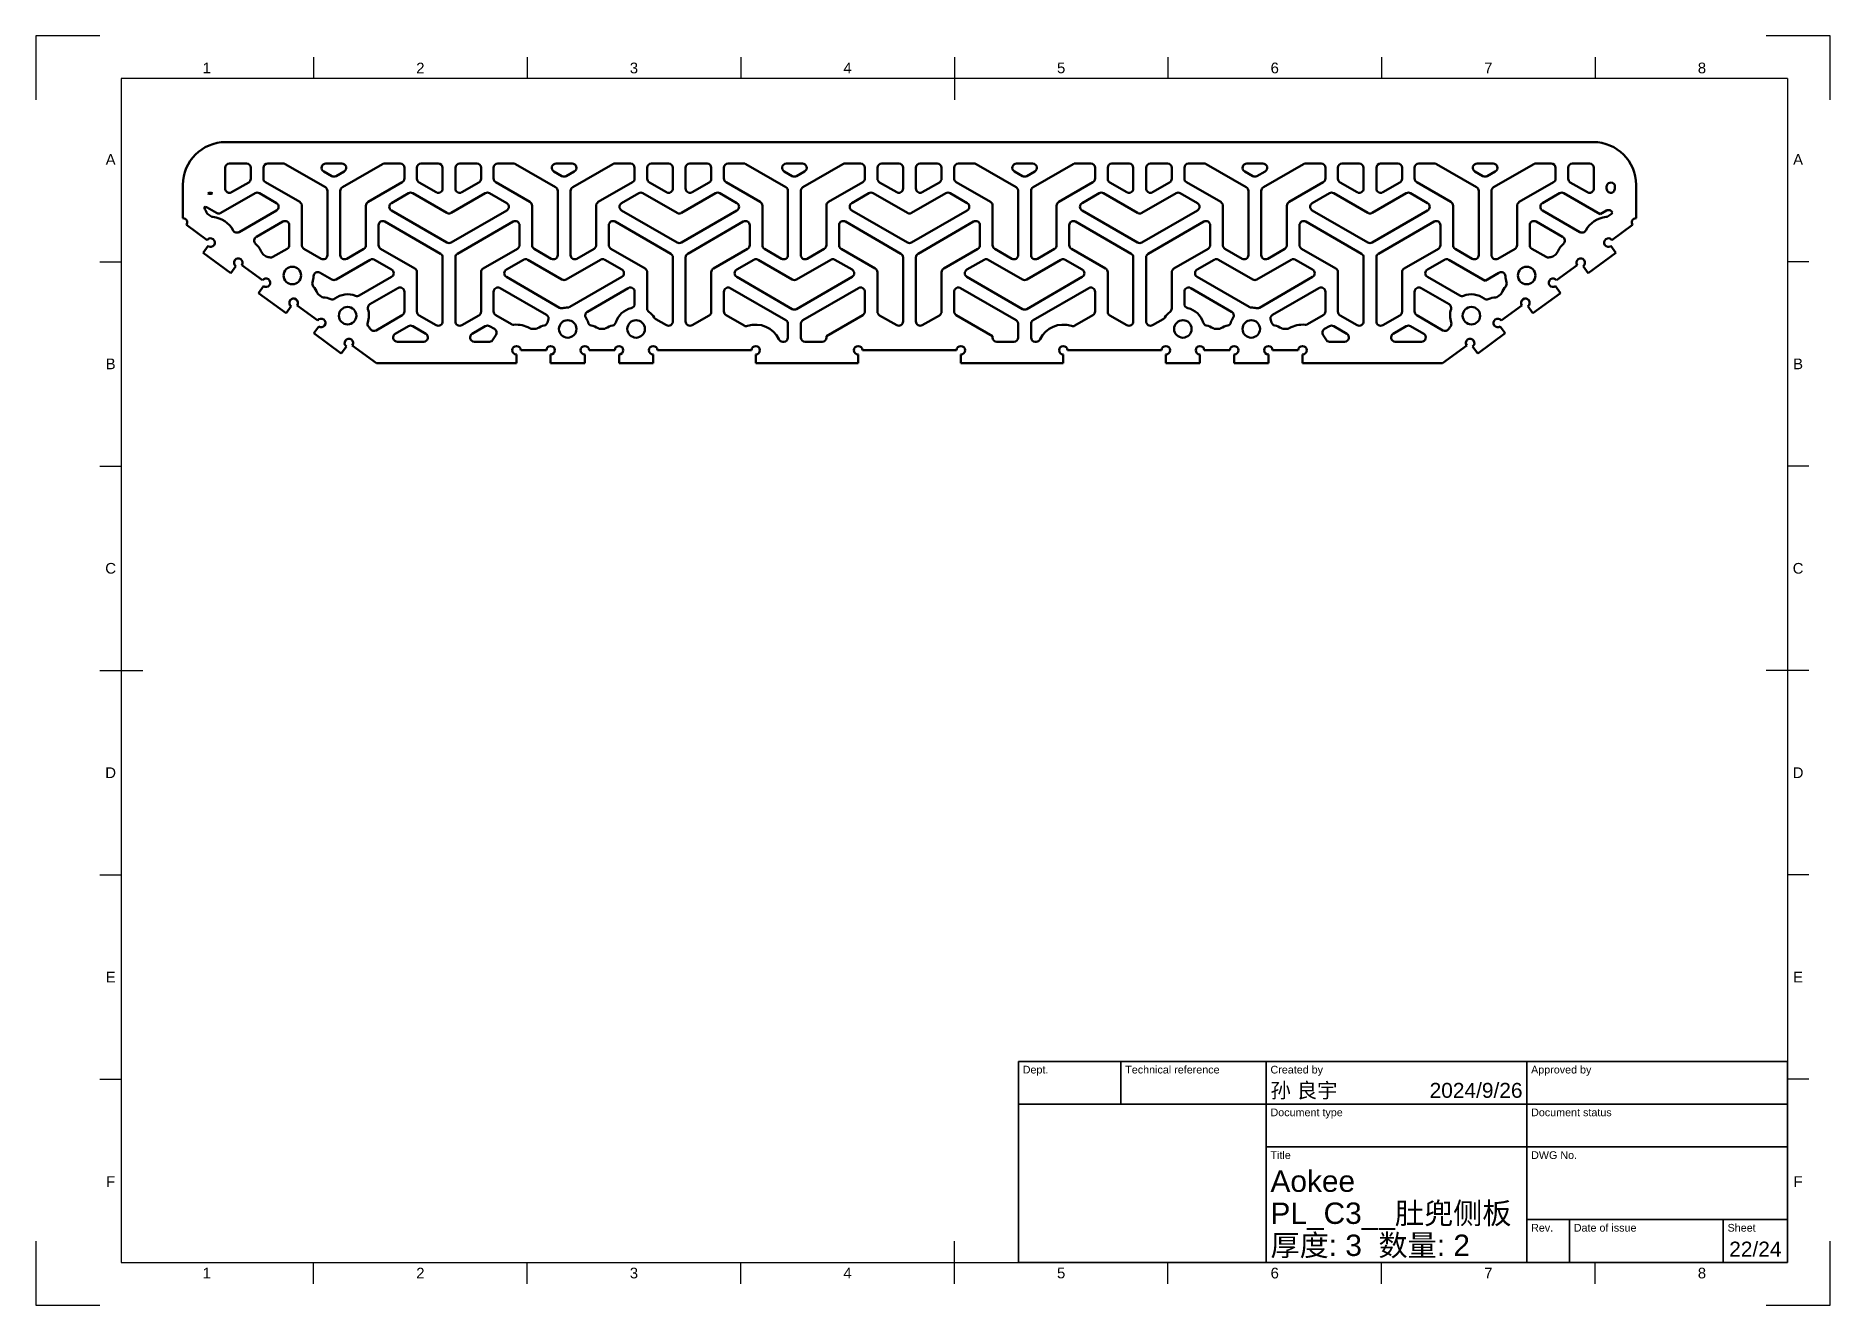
# Model space of a CAD drawing. Header units: millimetres. Extents: x 0 to 420, y 0 to 297.
import ezdxf
from ezdxf.enums import TextEntityAlignment as Align

# ---------------------------------------------------------------- set-up
doc = ezdxf.new("R2010")
doc.units = ezdxf.units.MM
doc.header["$LTSCALE"] = 0.75
for name, color, linetype, lineweight in [('BORDER', 7, 'Continuous', 25), ('TITLEBLOCK', 7, 'Continuous', 35), ('Visible', 7, 'Continuous', 50)]:
    doc.layers.add(name, color=color, linetype=linetype, lineweight=lineweight)
doc.styles.add('FusionTitle', font='arial.ttf')

# ---------------------------------------------------------------- blocks, each defined once
blk = doc.blocks.new('ISO_A3_SHEET')
at = {"layer": 'BORDER'}
for p, q in [((65, 292), (65, 287)), ((115, 292), (115, 287)), ((165, 292), (165, 287)), ((215, 292), (215, 282)), ((265, 292), (265, 287)), ((315, 292), (315, 287)), ((365, 292), (365, 287)), ((410, 287), (20, 287)), ((20, 287), (20, 10)), ((410, 287), (410, 10)), ((15, 244.16666), (20, 244.16666)), ((415, 244.16666), (410, 244.16666)), ((15, 196.33333), (20, 196.33333)), ((415, 196.33333), (410, 196.33333)), ((15, 148.5), (25, 148.5)), ((415, 148.5), (405, 148.5)), ((15, 100.66667), (20, 100.66667)), ((415, 100.66667), (410, 100.66667)), ((15, 52.83334), (20, 52.83334)), ((415, 52.83334), (410, 52.83334)), ((215, 5), (215, 15)), ((20, 10), (410, 10)), ((65, 5), (65, 10)), ((115, 5), (115, 10)), ((165, 5), (165, 10)), ((265, 5), (265, 10)), ((315, 5), (315, 10)), ((365, 5), (365, 10))]:
    blk.add_line(p, q, dxfattribs=at)
at = {"layer": 'Defpoints'}
for p, q in [((15, 297), (0, 297)), ((0, 297), (0, 282)), ((420, 297), (405, 297)), ((420, 282), (420, 297)), ((0, 15), (0, 0)), ((420, 0), (420, 15)), ((0, 0), (15, 0)), ((405, 0), (420, 0))]:
    blk.add_line(p, q, dxfattribs=at)
at = {"layer": 'BORDER', "style": 'FusionTitle'}
for s, p in [('1', (40, 289.5)), ('2', (90, 289.5)), ('3', (140, 289.5)), ('4', (190, 289.5)), ('5', (240, 289.5)), ('6', (290, 289.5)), ('7', (340, 289.5)), ('8', (390, 289.5)), ('A', (17.5, 268.08333)), ('A', (412.5, 268.08333)), ('B', (17.5, 220.25)), ('B', (412.5, 220.25)), ('C', (17.5, 172.41667)), ('C', (412.5, 172.41667)), ('D', (17.5, 124.58334)), ('D', (412.5, 124.58334)), ('E', (17.5, 76.75001)), ('E', (412.5, 76.75001)), ('F', (17.5, 28.91668)), ('F', (412.5, 28.91668)), ('1', (40, 7.5)), ('2', (90, 7.5)), ('3', (140, 7.5)), ('4', (190, 7.5)), ('5', (240, 7.5)), ('6', (290, 7.5)), ('7', (340, 7.5)), ('8', (390, 7.5))]:
    blk.add_text(s, height=2.5, dxfattribs=at).set_placement(p, align=Align.MIDDLE)
blk = doc.blocks.new('ISO_TITLEBLOCK')
at = {"layer": 'TITLEBLOCK'}
for p, q in [((0, 47), (-180, 47)), ((-180, 47), (-180, 0)), ((-156, 37), (-156, 47)), ((-122, 0), (-122, 47)), ((-61, 0), (-61, 47)), ((0, 0), (0, 47)), ((-180, 37), (0, 37)), ((-122, 27), (0, 27)), ((-61, 10), (0, 10)), ((-51, 0), (-51, 10)), ((-15, 0), (-15, 10)), ((-180, 0), (0, 0))]:
    blk.add_line(p, q, dxfattribs=at)
at = {"layer": 'TITLEBLOCK', "style": 'FusionTitle'}
for s, p in [('Dept.', (-179, 46)), ('Technical reference', (-155, 46)), ('Created by', (-121, 46)), ('Approved by', (-60, 46)), ('Document type', (-121, 36)), ('Document status', (-60, 36)), ('Title', (-121, 26)), ('DWG No.', (-60, 26)), ('Rev.', (-60, 9)), ('Date of issue', (-50, 9)), ('Sheet', (-14, 9))]:
    blk.add_text(s, height=1.8, dxfattribs=at).set_placement(p, align=Align.TOP_LEFT)
for tag, height, p in [('DEPT', 3.5, (-179, 42)), ('TECHNICAL_REFERENCE', 3.5, (-155, 42)), ('CREATED_BY', 3.5, (-121, 42)), ('APPROVED_BY', 3.5, (-60, 42)), ('DOCUMENT_TYPE', 3.5, (-121, 32)), ('DOCUMENT_STATUS', 3.5, (-60, 32)), ('TITLE_1', 5, (-121, 21.5)), ('TITLE_2', 5, (-121, 14)), ('TITLE_3', 5, (-121, 6.5)), ('DATE_OF_ISSUE', 3.5, (-50, 5))]:
    blk.add_attdef(tag, text='', height=height, dxfattribs=at).set_placement(p, align=Align.TOP_LEFT)
for tag, p in [('CREATED_DATE', (-62, 42)), ('APPROVED_DATE', (-0.99, 42))]:
    blk.add_attdef(tag, text='', height=3.5, dxfattribs=at).set_placement(p, align=Align.TOP_RIGHT)
for tag, height, p in [('DRAWING_NUMBER', 5, (-30.5, 19.75)), ('REV', 3.5, (-56, 4.85)), ('SHEET', 3.5, (-7.5, 4.85))]:
    blk.add_attdef(tag, text='', height=height, dxfattribs=at).set_placement(p, align=Align.TOP_CENTER)

msp = doc.modelspace()

# ---------------------------------------------------------------- linework, layer by layer
at = {"layer": 'Visible', "extrusion": (0, 1, 0)}
for p, q in [((364.568604, 272.147905), (44.428055, 272.147905)), ((44.309655, 261.279391), (44.309655, 266.147905)), ((45.309655, 267.147905), (49.309655, 267.147905)), ((50.309655, 266.147905), (50.309655, 263.588792)), ((53.257767, 263.618749), (53.257767, 266.147905)), ((54.257767, 267.147905), (57.877142, 267.147905)), ((58.377142, 267.01393), (67.757767, 261.598023)), ((69.257767, 264.1961), (67.377142, 265.281879)), ((67.877142, 267.147905), (71.638393, 267.147905)), ((72.138393, 265.281879), (70.257767, 264.1961)), ((71.757767, 261.598023), (81.138393, 267.01393)), ((81.638393, 267.147905), (85.257767, 267.147905)), ((86.257767, 266.147905), (86.257767, 263.618749)), ((89.20588, 263.588792), (89.20588, 266.147905)), ((90.20588, 267.147905), (94.20588, 267.147905)), ((95.20588, 266.147905), (95.20588, 261.279391)), ((98.20588, 261.279391), (98.20588, 266.147905)), ((99.20588, 267.147905), (103.20588, 267.147905)), ((104.20588, 266.147905), (104.20588, 263.588792)), ((107.153992, 263.618749), (107.153992, 266.147905)), ((108.153992, 267.147905), (111.773367, 267.147905)), ((112.273367, 267.01393), (121.653992, 261.598023)), ((123.153992, 264.1961), (121.273367, 265.281879)), ((121.773367, 267.147905), (125.534618, 267.147905)), ((126.034618, 265.281879), (124.153992, 264.1961)), ((125.653992, 261.598023), (135.034618, 267.01393)), ((135.534618, 267.147905), (139.153992, 267.147905)), ((140.153992, 266.147905), (140.153992, 263.618749)), ((143.102105, 263.588792), (143.102105, 266.147905)), ((144.102105, 267.147905), (148.102105, 267.147905)), ((149.102105, 266.147905), (149.102105, 261.279391)), ((152.102105, 261.279391), (152.102105, 266.147905)), ((153.102105, 267.147905), (157.102105, 267.147905)), ((158.102105, 266.147905), (158.102105, 263.588792)), ((161.050217, 263.618749), (161.050217, 266.147905)), ((162.050217, 267.147905), (165.669592, 267.147905)), ((166.169592, 267.01393), (175.550217, 261.598023)), ((177.050217, 264.1961), (175.169592, 265.281879)), ((175.669592, 267.147905), (179.430843, 267.147905)), ((179.930843, 265.281879), (178.050217, 264.1961)), ((179.550217, 261.598023), (188.930843, 267.01393)), ((189.430843, 267.147905), (193.050217, 267.147905)), ((194.050217, 266.147905), (194.050217, 263.618749)), ((196.99833, 263.588792), (196.99833, 266.147905)), ((197.99833, 267.147905), (201.99833, 267.147905)), ((202.99833, 266.147905), (202.99833, 261.279391)), ((205.99833, 261.279391), (205.99833, 266.147905)), ((206.99833, 267.147905), (210.99833, 267.147905)), ((211.99833, 266.147905), (211.99833, 263.588792)), ((214.946442, 263.618749), (214.946442, 266.147905)), ((215.946442, 267.147905), (219.565817, 267.147905)), ((220.065817, 267.01393), (229.446442, 261.598023)), ((230.946442, 264.1961), (229.065817, 265.281879)), ((229.565817, 267.147905), (233.327068, 267.147905)), ((233.827068, 265.281879), (231.946442, 264.1961)), ((233.446442, 261.598023), (242.827068, 267.01393)), ((243.327068, 267.147905), (246.946442, 267.147905)), ((247.946442, 266.147905), (247.946442, 263.618749)), ((250.894555, 263.588792), (250.894555, 266.147905)), ((251.894555, 267.147905), (255.894555, 267.147905)), ((256.894555, 266.147905), (256.894555, 261.279391)), ((259.894555, 261.279391), (259.894555, 266.147905)), ((260.894555, 267.147905), (264.894555, 267.147905)), ((265.894555, 266.147905), (265.894555, 263.588792)), ((268.842667, 263.618749), (268.842667, 266.147905)), ((269.842667, 267.147905), (273.462042, 267.147905)), ((273.962042, 267.01393), (283.342667, 261.598023)), ((284.842667, 264.1961), (282.962042, 265.281879)), ((283.462042, 267.147905), (287.223293, 267.147905)), ((287.723293, 265.281879), (285.842667, 264.1961)), ((287.342667, 261.598023), (296.723293, 267.01393)), ((297.223293, 267.147905), (300.842667, 267.147905)), ((301.842667, 266.147905), (301.842667, 263.618749)), ((304.79078, 263.588792), (304.79078, 266.147905)), ((305.79078, 267.147905), (309.79078, 267.147905)), ((310.79078, 266.147905), (310.79078, 261.279391)), ((313.79078, 261.279391), (313.79078, 266.147905)), ((314.79078, 267.147905), (318.79078, 267.147905)), ((319.79078, 266.147905), (319.79078, 263.588792)), ((322.738892, 263.618749), (322.738892, 266.147905)), ((323.738892, 267.147905), (327.358267, 267.147905)), ((327.858267, 267.01393), (337.238892, 261.598023)), ((338.738892, 264.1961), (336.858267, 265.281879)), ((337.358267, 267.147905), (341.119518, 267.147905)), ((341.619518, 265.281879), (339.738892, 264.1961)), ((341.238892, 261.598023), (350.619518, 267.01393)), ((351.119518, 267.147905), (354.738892, 267.147905)), ((355.738892, 266.147905), (355.738892, 263.618749)), ((358.687005, 263.588792), (358.687005, 266.147905)), ((359.687005, 267.147905), (363.687005, 267.147905)), ((364.687005, 266.147905), (364.687005, 261.279391)), ((34.428055, 254.346315), (34.428055, 262.147905)), ((49.809655, 262.722767), (45.809655, 260.413366)), ((61.757767, 258.133922), (53.757767, 262.752724)), ((68.257767, 260.731998), (68.257767, 245.720891)), ((71.257767, 245.720891), (71.257767, 260.731998)), ((85.757767, 262.752724), (77.757767, 258.133922)), ((93.70588, 260.413366), (89.70588, 262.722767)), ((103.70588, 262.722767), (99.70588, 260.413366)), ((115.653992, 258.133922), (107.653992, 262.752724)), ((122.153992, 260.731998), (122.153992, 245.720891)), ((125.153992, 245.720891), (125.153992, 260.731998)), ((139.653992, 262.752724), (131.653992, 258.133922)), ((147.602105, 260.413366), (143.602105, 262.722767)), ((157.602105, 262.722767), (153.602105, 260.413366)), ((169.550217, 258.133922), (161.550217, 262.752724)), ((176.050217, 260.731998), (176.050217, 245.720891)), ((179.050217, 245.720891), (179.050217, 260.731998)), ((193.550217, 262.752724), (185.550217, 258.133922)), ((201.49833, 260.413366), (197.49833, 262.722767)), ((211.49833, 262.722767), (207.49833, 260.413366)), ((223.446442, 258.133922), (215.446442, 262.752724)), ((229.946442, 260.731998), (229.946442, 245.720891)), ((232.946442, 245.720891), (232.946442, 260.731998)), ((247.446442, 262.752724), (239.446442, 258.133922)), ((255.394555, 260.413366), (251.394555, 262.722767)), ((265.394555, 262.722767), (261.394555, 260.413366)), ((277.342667, 258.133922), (269.342667, 262.752724)), ((283.842667, 260.731998), (283.842667, 245.720891)), ((286.842667, 245.720891), (286.842667, 260.731998)), ((301.342667, 262.752724), (293.342667, 258.133922)), ((309.29078, 260.413366), (305.29078, 262.722767)), ((319.29078, 262.722767), (315.29078, 260.413366)), ((331.238892, 258.133922), (323.238892, 262.752724)), ((337.738892, 260.731998), (337.738892, 245.720891)), ((340.738892, 245.720891), (340.738892, 260.731998)), ((355.238892, 262.752724), (347.238892, 258.133922)), ((363.187005, 260.413366), (359.187005, 262.722767)), ((367.687005, 261.269335), (367.687005, 261.675907)), ((369.568604, 262.147905), (369.568604, 261.211033)), ((374.568604, 254.346315), (374.568604, 262.147905)), ((40.111561, 256.834873), (42.309655, 255.565803)), ((43.309655, 255.565803), (51.309655, 260.184605)), ((52.309655, 260.184605), (56.309655, 257.875204)), ((62.257767, 248.030292), (62.257767, 257.267896)), ((77.257767, 257.267896), (77.257767, 248.030292)), ((83.20588, 257.875204), (87.20588, 260.184605)), ((88.20588, 260.184605), (96.20588, 255.565803)), ((97.20588, 255.565803), (105.20588, 260.184605)), ((106.20588, 260.184605), (110.20588, 257.875204)), ((116.153992, 248.030292), (116.153992, 257.267896)), ((131.153992, 257.267896), (131.153992, 248.030292)), ((137.102105, 257.875204), (141.102105, 260.184605)), ((142.102105, 260.184605), (150.102105, 255.565803)), ((151.102105, 255.565803), (159.102105, 260.184605)), ((160.102105, 260.184605), (164.102105, 257.875204)), ((170.050217, 248.030292), (170.050217, 257.267896)), ((185.050217, 257.267896), (185.050217, 248.030292)), ((190.99833, 257.875204), (194.99833, 260.184605)), ((195.99833, 260.184605), (203.99833, 255.565803)), ((204.99833, 255.565803), (212.99833, 260.184605)), ((213.99833, 260.184605), (217.99833, 257.875204)), ((223.946442, 248.030292), (223.946442, 257.267896)), ((238.946442, 257.267896), (238.946442, 248.030292)), ((244.894555, 257.875204), (248.894555, 260.184605)), ((249.894555, 260.184605), (257.894555, 255.565803)), ((258.894555, 255.565803), (266.894555, 260.184605)), ((267.894555, 260.184605), (271.894555, 257.875204)), ((277.842667, 248.030292), (277.842667, 257.267896)), ((292.842667, 257.267896), (292.842667, 248.030292)), ((298.79078, 257.875204), (302.79078, 260.184605)), ((303.79078, 260.184605), (311.79078, 255.565803)), ((312.79078, 255.565803), (320.79078, 260.184605)), ((321.79078, 260.184605), (325.79078, 257.875204)), ((331.738892, 248.030292), (331.738892, 257.267896)), ((346.738892, 257.267896), (346.738892, 248.030292)), ((352.687005, 257.875204), (356.687005, 260.184605)), ((357.687005, 260.184605), (366.187005, 255.277128)), ((40.091174, 249.231818), (35.237072, 252.758529)), ((40.922165, 254.808407), (40.283933, 255.27211)), ((56.309655, 256.143153), (47.564784, 251.094299)), ((51.606773, 249.963842), (57.809655, 253.545077)), ((59.309655, 252.679052), (59.309655, 248.060249)), ((80.20588, 248.060249), (80.20588, 252.679052)), ((81.70588, 253.545077), (94.70588, 246.039523)), ((96.20588, 248.6376), (83.20588, 256.143153)), ((110.20588, 256.143153), (97.20588, 248.6376)), ((98.70588, 246.039523), (111.70588, 253.545077)), ((113.20588, 252.679052), (113.20588, 248.060249)), ((134.102105, 248.060249), (134.102105, 252.679052)), ((135.602105, 253.545077), (148.602105, 246.039523)), ((150.102105, 248.6376), (137.102105, 256.143153)), ((164.102105, 256.143153), (151.102105, 248.6376)), ((152.602105, 246.039523), (165.602105, 253.545077)), ((167.102105, 252.679052), (167.102105, 248.060249)), ((187.99833, 248.060249), (187.99833, 252.679052)), ((189.49833, 253.545077), (202.49833, 246.039523)), ((203.99833, 248.6376), (190.99833, 256.143153)), ((217.99833, 256.143153), (204.99833, 248.6376)), ((206.49833, 246.039523), (219.49833, 253.545077)), ((220.99833, 252.679052), (220.99833, 248.060249)), ((241.894555, 248.060249), (241.894555, 252.679052)), ((243.394555, 253.545077), (256.394555, 246.039523)), ((257.894555, 248.6376), (244.894555, 256.143153)), ((271.894555, 256.143153), (258.894555, 248.6376)), ((260.394555, 246.039523), (273.394555, 253.545077)), ((274.894555, 252.679052), (274.894555, 248.060249)), ((295.79078, 248.060249), (295.79078, 252.679052)), ((297.29078, 253.545077), (310.29078, 246.039523)), ((311.79078, 248.6376), (298.79078, 256.143153)), ((325.79078, 256.143153), (312.79078, 248.6376)), ((314.29078, 246.039523), (327.29078, 253.545077)), ((328.79078, 252.679052), (328.79078, 248.060249)), ((349.687005, 248.060249), (349.687005, 252.679052)), ((351.187005, 253.545077), (357.389886, 249.963842)), ((361.431876, 251.094299), (352.687005, 256.143153)), ((366.187005, 255.277128), (367.645997, 256.119477)), ((368.712726, 255.27211), (368.074494, 254.808407)), ((368.905486, 249.231818), (373.759587, 252.758529)), ((39.136835, 246.216982), (40.312406, 247.835016)), ((369.859824, 246.216982), (368.684254, 247.835016)), ((45.608971, 241.5147), (39.136835, 246.216982)), ((53.866437, 245.403843), (53.228205, 245.867546)), ((58.809655, 247.194224), (55.491956, 245.27875)), ((66.757767, 244.854866), (62.757767, 247.164267)), ((70.257767, 240.007303), (78.257767, 244.626105)), ((76.757767, 247.164267), (72.757767, 244.854866)), ((79.257767, 244.626105), (83.257767, 242.316704)), ((88.70588, 242.575422), (80.70588, 247.194224)), ((95.20588, 245.173498), (95.20588, 230.162391)), ((98.20588, 230.162391), (98.20588, 245.173498)), ((112.70588, 247.194224), (104.70588, 242.575422)), ((110.153992, 242.316704), (114.153992, 244.626105)), ((115.153992, 244.626105), (123.153992, 240.007303)), ((120.653992, 244.854866), (116.653992, 247.164267)), ((124.153992, 240.007303), (132.153992, 244.626105)), ((130.653992, 247.164267), (126.653992, 244.854866)), ((133.153992, 244.626105), (137.153992, 242.316704)), ((142.602105, 242.575422), (134.602105, 247.194224)), ((149.102105, 245.173498), (149.102105, 230.162391)), ((152.102105, 230.162391), (152.102105, 245.173498)), ((166.602105, 247.194224), (158.602105, 242.575422)), ((164.050217, 242.316704), (168.050217, 244.626105)), ((169.050217, 244.626105), (177.050217, 240.007303)), ((174.550217, 244.854866), (170.550217, 247.164267)), ((178.050217, 240.007303), (186.050217, 244.626105)), ((184.550217, 247.164267), (180.550217, 244.854866)), ((187.050217, 244.626105), (191.050217, 242.316704)), ((196.49833, 242.575422), (188.49833, 247.194224)), ((202.99833, 245.173498), (202.99833, 230.162391)), ((205.99833, 230.162391), (205.99833, 245.173498)), ((220.49833, 247.194224), (212.49833, 242.575422)), ((217.946442, 242.316704), (221.946442, 244.626105)), ((222.946442, 244.626105), (230.946442, 240.007303)), ((228.446442, 244.854866), (224.446442, 247.164267)), ((231.946442, 240.007303), (239.946442, 244.626105)), ((238.446442, 247.164267), (234.446442, 244.854866)), ((240.946442, 244.626105), (244.946442, 242.316704)), ((250.394555, 242.575422), (242.394555, 247.194224)), ((256.894555, 245.173498), (256.894555, 230.162391)), ((259.894555, 230.162391), (259.894555, 245.173498)), ((274.394555, 247.194224), (266.394555, 242.575422)), ((271.842667, 242.316704), (275.842667, 244.626105)), ((276.842667, 244.626105), (284.842667, 240.007303)), ((282.342667, 244.854866), (278.342667, 247.164267)), ((285.842667, 240.007303), (293.842667, 244.626105)), ((292.342667, 247.164267), (288.342667, 244.854866)), ((294.842667, 244.626105), (298.842667, 242.316704)), ((304.29078, 242.575422), (296.29078, 247.194224)), ((310.79078, 245.173498), (310.79078, 230.162391)), ((313.79078, 230.162391), (313.79078, 245.173498)), ((328.29078, 247.194224), (320.29078, 242.575422)), ((325.738892, 242.316704), (329.738892, 244.626105)), ((330.738892, 244.626105), (339.238892, 239.718628)), ((336.238892, 244.854866), (332.238892, 247.164267)), ((346.238892, 247.164267), (342.238892, 244.854866)), ((353.504703, 245.27875), (350.187005, 247.194224)), ((355.768454, 245.867546), (355.130223, 245.403843)), ((363.387688, 241.5147), (369.859824, 246.216982)), ((46.784541, 243.132734), (45.608971, 241.5147)), ((53.035446, 239.827254), (48.181344, 243.353965)), ((66.515813, 241.590371), (69.257767, 240.007303)), ((83.257767, 240.584653), (75.709522, 236.226672)), ((89.20588, 232.471792), (89.20588, 241.709396)), ((104.20588, 241.709396), (104.20588, 232.471792)), ((122.599818, 233.399052), (110.153992, 240.584653)), ((137.153992, 240.584653), (124.994407, 233.564314)), ((143.102105, 233.227507), (143.102105, 241.709396)), ((158.102105, 241.709396), (158.102105, 232.471792)), ((177.050217, 233.0791), (164.050217, 240.584653)), ((191.050217, 240.584653), (178.050217, 233.0791)), ((196.99833, 232.471792), (196.99833, 241.709396)), ((211.99833, 241.709396), (211.99833, 232.471792)), ((230.946442, 233.0791), (217.946442, 240.584653)), ((244.946442, 240.584653), (231.946442, 233.0791)), ((250.894555, 232.471792), (250.894555, 241.709396)), ((265.894555, 241.709396), (265.894555, 233.227507)), ((284.002252, 233.564314), (271.842667, 240.584653)), ((298.842667, 240.584653), (286.396842, 233.399052)), ((304.79078, 232.471792), (304.79078, 241.709396)), ((319.79078, 241.709396), (319.79078, 232.471792)), ((333.287137, 236.226672), (325.738892, 240.584653)), ((339.238892, 239.718628), (342.480846, 241.590371)), ((355.961214, 239.827254), (360.815316, 243.353965)), ((362.212118, 243.132734), (363.387688, 241.5147)), ((52.081107, 236.812418), (53.256677, 238.430451)), ((58.553243, 232.110135), (52.081107, 236.812418)), ((66.810709, 235.999279), (66.172477, 236.462981)), ((78.187822, 234.193417), (84.757767, 237.986577)), ((86.257767, 237.120552), (86.257767, 232.501749)), ((107.153992, 232.501749), (107.153992, 237.120552)), ((108.653992, 237.986577), (119.509291, 231.719267)), ((129.092593, 232.4663), (138.653992, 237.986577)), ((140.153992, 237.120552), (140.153992, 234.277797)), ((161.050217, 232.501749), (161.050217, 237.120552)), ((162.550217, 237.986577), (175.550217, 230.481023)), ((179.550217, 230.481023), (192.550217, 237.986577)), ((194.050217, 237.120552), (194.050217, 232.501749)), ((214.946442, 232.501749), (214.946442, 237.120552)), ((216.446442, 237.986577), (229.446442, 230.481023)), ((233.446442, 230.481023), (246.446442, 237.986577)), ((247.946442, 237.120552), (247.946442, 232.501749)), ((268.842667, 234.277797), (268.842667, 237.120552)), ((270.342667, 237.986577), (279.904067, 232.4663)), ((289.487369, 231.719267), (300.342667, 237.986577)), ((301.842667, 237.120552), (301.842667, 232.501749)), ((322.738892, 232.501749), (322.738892, 237.120552)), ((324.238892, 237.986577), (330.808837, 234.193417)), ((342.824182, 236.462981), (342.185951, 235.999279)), ((350.443417, 232.110135), (356.915552, 236.812418)), ((356.915552, 236.812418), (355.739982, 238.430451)), ((59.728813, 233.728169), (58.553243, 232.110135)), ((65.979718, 230.42269), (61.125616, 233.949401)), ((85.757767, 231.635724), (79.622247, 228.09338)), ((93.70588, 229.296366), (89.70588, 231.605767)), ((103.70588, 231.605767), (99.70588, 229.296366)), ((111.301928, 229.529588), (107.653992, 231.635724)), ((157.602105, 231.605767), (153.602105, 229.296366)), ((165.769193, 229.199897), (161.550217, 231.635724)), ((193.550217, 231.635724), (185.050217, 226.728247)), ((201.49833, 229.296366), (197.49833, 231.605767)), ((211.49833, 231.605767), (207.49833, 229.296366)), ((223.946442, 226.728247), (215.446442, 231.635724)), ((247.446442, 231.635724), (243.227466, 229.199897)), ((255.394555, 229.296366), (251.394555, 231.605767)), ((301.342667, 231.635724), (297.694732, 229.529588)), ((309.29078, 229.296366), (305.29078, 231.605767)), ((319.29078, 231.605767), (315.29078, 229.296366)), ((329.374412, 228.09338), (323.238892, 231.635724)), ((343.016942, 230.42269), (347.871044, 233.949401)), ((349.267846, 233.728169), (350.443417, 232.110135)), ((65.025379, 227.407853), (66.200949, 229.025887)), ((71.497515, 222.705571), (65.025379, 227.407853)), ((84.138003, 227.296366), (87.20588, 229.067605)), ((88.20588, 229.067605), (91.273756, 227.296366)), ((102.138003, 227.296366), (105.20588, 229.067605)), ((106.20588, 229.067605), (107.337629, 228.414189)), ((116.892778, 228.43034), (116.103881, 228.43034)), ((132.892778, 228.43034), (132.103881, 228.43034)), ((147.602105, 229.296366), (145.081863, 230.751428)), ((176.050217, 229.614998), (176.050217, 226.43034)), ((179.050217, 226.43034), (179.050217, 229.614998)), ((229.946442, 229.614998), (229.946442, 226.43034)), ((232.946442, 226.43034), (232.946442, 229.614998)), ((263.914796, 230.751428), (261.394555, 229.296366)), ((276.892778, 228.43034), (276.103881, 228.43034)), ((292.892778, 228.43034), (292.103881, 228.43034)), ((301.65903, 228.414189), (302.79078, 229.067605)), ((303.79078, 229.067605), (306.858656, 227.296366)), ((317.722903, 227.296366), (320.79078, 229.067605)), ((321.79078, 229.067605), (324.858656, 227.296366)), ((337.499145, 222.705571), (343.971281, 227.407853)), ((343.971281, 227.407853), (342.79571, 229.025887)), ((72.673085, 224.323605), (71.497515, 222.705571)), ((79.733006, 220.43034), (74.069887, 224.544837)), ((90.773756, 225.43034), (84.638003, 225.43034)), ((106.173774, 225.43034), (102.638003, 225.43034)), ((119.49833, 223.43034), (113.49833, 223.43034)), ((135.49833, 223.43034), (129.49833, 223.43034)), ((167.49833, 223.43034), (145.49833, 223.43034)), ((175.050217, 225.43034), (174.822885, 225.43034)), ((184.050217, 225.43034), (180.050217, 225.43034)), ((185.050217, 226.728247), (185.050217, 226.43034)), ((215.49833, 223.43034), (193.49833, 223.43034)), ((223.946442, 226.43034), (223.946442, 226.728247)), ((228.946442, 225.43034), (224.946442, 225.43034)), ((234.173774, 225.43034), (233.946442, 225.43034)), ((241.49833, 223.43034), (263.49833, 223.43034)), ((273.49833, 223.43034), (279.49833, 223.43034)), ((289.49833, 223.43034), (295.49833, 223.43034)), ((306.358656, 225.43034), (302.822885, 225.43034)), ((324.358656, 225.43034), (318.222903, 225.43034)), ((329.263653, 220.43034), (334.926772, 224.544837)), ((336.323574, 224.323605), (337.499145, 222.705571)), ((112.49833, 220.43034), (79.733006, 220.43034)), ((112.49833, 222.43034), (112.49833, 220.43034)), ((120.49833, 220.43034), (120.49833, 222.43034)), ((128.49833, 220.43034), (120.49833, 220.43034)), ((128.49833, 222.43034), (128.49833, 220.43034)), ((136.49833, 220.43034), (136.49833, 222.43034)), ((144.49833, 220.43034), (136.49833, 220.43034)), ((144.49833, 222.43034), (144.49833, 220.43034)), ((168.49833, 220.43034), (168.49833, 222.43034)), ((192.49833, 220.43034), (168.49833, 220.43034)), ((192.49833, 222.43034), (192.49833, 220.43034)), ((216.49833, 222.43034), (216.49833, 220.43034)), ((216.49833, 220.43034), (240.49833, 220.43034)), ((240.49833, 220.43034), (240.49833, 222.43034)), ((264.49833, 222.43034), (264.49833, 220.43034)), ((264.49833, 220.43034), (272.49833, 220.43034)), ((272.49833, 220.43034), (272.49833, 222.43034)), ((280.49833, 222.43034), (280.49833, 220.43034)), ((280.49833, 220.43034), (288.49833, 220.43034)), ((288.49833, 220.43034), (288.49833, 222.43034)), ((296.49833, 222.43034), (296.49833, 220.43034)), ((296.49833, 220.43034), (329.263653, 220.43034))]:
    msp.add_line(p, q, dxfattribs=at)
at = {"layer": 'Visible', "extrusion": (-2e-16, 0, -1)}
for centre in [(-60.019457, 240.933412), (-348.977202, 240.933412), (-72.963729, 231.528848), (-336.03293, 231.528848), (-124.49833, 228.43034), (-140.49833, 228.43034), (-268.49833, 228.43034), (-284.49833, 228.43034)]:
    msp.add_circle(centre, 2.05, dxfattribs=at)
for centre, radius, start, end in [((-44.428055, 262.147905), 10, 0, 90), ((-364.568604, 262.147905), 10, 90, 180), ((-61.257767, 257.267896), 1, 120, 180), ((-78.257767, 257.267896), 1, 0, 60), ((-115.153992, 257.267896), 1, 120, 180), ((-132.153992, 257.267896), 1, 0, 60), ((-169.050217, 257.267896), 1, 120, 180), ((-186.050217, 257.267896), 1, 0, 60), ((-222.946442, 257.267896), 1, 120, 180), ((-239.946442, 257.267896), 1, 0, 60), ((-276.842667, 257.267896), 1, 120, 180), ((-293.842667, 257.267896), 1, 0, 60), ((-330.738892, 257.267896), 1, 120, 180), ((-347.738892, 257.267896), 1, 0, 60), ((-42.809655, 256.431828), 1, 240, 300), ((-96.70588, 256.431828), 1, 240, 300), ((-150.602105, 256.431828), 1, 240, 300), ((-204.49833, 256.431828), 1, 240, 300), ((-258.394555, 256.431828), 1, 240, 300), ((-312.29078, 256.431828), 1, 240, 300), ((-374.568604, 253.346315), 1, 324, 90), ((-368.096469, 248.644033), 1, 234, 144), ((-361.624333, 243.941751), 1, 324, 234), ((-69.757767, 240.873328), 1, 240, 300), ((-88.20588, 241.709396), 1, 120, 180), ((-105.20588, 241.709396), 1, 0, 60), ((-123.653992, 240.873328), 1, 240, 300), ((-142.102105, 241.709396), 1, 120, 180), ((-159.102105, 241.709396), 1, 0, 60), ((-177.550217, 240.873328), 1, 240, 300), ((-195.99833, 241.709396), 1, 120, 180), ((-212.99833, 241.709396), 1, 0, 60), ((-231.446442, 240.873328), 1, 240, 300), ((-249.894555, 241.709396), 1, 120, 180), ((-266.894555, 241.709396), 1, 0, 60), ((-285.342667, 240.873328), 1, 240, 300), ((-303.79078, 241.709396), 1, 120, 180), ((-320.79078, 241.709396), 1, 0, 60), ((-355.152197, 239.239468), 1, 234, 144), ((-348.680061, 234.537186), 1, 324, 234), ((-342.207925, 229.834904), 1, 234, 144), ((-216.49833, 223.43034), 1, 0, 270), ((-240.49833, 223.43034), 1, 270, 180), ((-264.49833, 223.43034), 1, 0, 270), ((-272.49833, 223.43034), 1, 270, 180), ((-280.49833, 223.43034), 1, 0, 270), ((-288.49833, 223.43034), 1, 270, 180), ((-296.49833, 223.43034), 1, 0, 270), ((-335.735789, 225.132622), 1, 324, 234)]:
    msp.add_arc(centre, radius, start, end, dxfattribs=at)
at = {"layer": 'Visible'}
for centre, radius, start, end in [((45.309655, 266.147905), 1, 90, 180), ((49.309655, 266.147905), 1, 360, 90), ((54.257767, 266.147905), 1, 90, 180), ((57.877142, 266.147905), 1, 60, 90), ((67.877142, 266.147905), 1, 90, 240), ((71.638393, 266.147905), 1, 300, 90), ((81.638393, 266.147905), 1, 90, 120), ((85.257767, 266.147905), 1, 0, 90), ((90.20588, 266.147905), 1, 90, 180), ((94.20588, 266.147905), 1, 360, 90), ((99.20588, 266.147905), 1, 90, 180), ((103.20588, 266.147905), 1, 360, 90), ((108.153992, 266.147905), 1, 90, 180), ((111.773367, 266.147905), 1, 60, 90), ((121.773367, 266.147905), 1, 90, 240), ((125.534618, 266.147905), 1, 300, 90), ((135.534618, 266.147905), 1, 90, 120), ((139.153992, 266.147905), 1, 0, 90), ((144.102105, 266.147905), 1, 90, 180), ((148.102105, 266.147905), 1, 360, 90), ((153.102105, 266.147905), 1, 90, 180), ((157.102105, 266.147905), 1, 360, 90), ((162.050217, 266.147905), 1, 90, 180), ((165.669592, 266.147905), 1, 60, 90), ((175.669592, 266.147905), 1, 90, 240), ((179.430843, 266.147905), 1, 300, 90), ((189.430843, 266.147905), 1, 90, 120), ((193.050217, 266.147905), 1, 0, 90), ((197.99833, 266.147905), 1, 90, 180), ((201.99833, 266.147905), 1, 360, 90), ((206.99833, 266.147905), 1, 90, 180), ((210.99833, 266.147905), 1, 360, 90), ((215.946442, 266.147905), 1, 90, 180), ((219.565817, 266.147905), 1, 60, 90), ((229.565817, 266.147905), 1, 90, 240), ((233.327068, 266.147905), 1, 300, 90), ((243.327068, 266.147905), 1, 90, 120), ((246.946442, 266.147905), 1, 0, 90), ((251.894555, 266.147905), 1, 90, 180), ((255.894555, 266.147905), 1, 360, 90), ((260.894555, 266.147905), 1, 90, 180), ((264.894555, 266.147905), 1, 360, 90), ((269.842667, 266.147905), 1, 90, 180), ((273.462042, 266.147905), 1, 60, 90), ((283.462042, 266.147905), 1, 90, 240), ((287.223293, 266.147905), 1, 300, 90), ((297.223293, 266.147905), 1, 90, 120), ((300.842667, 266.147905), 1, 0, 90), ((305.79078, 266.147905), 1, 90, 180), ((309.79078, 266.147905), 1, 360, 90), ((314.79078, 266.147905), 1, 90, 180), ((318.79078, 266.147905), 1, 360, 90), ((323.738892, 266.147905), 1, 90, 180), ((327.358267, 266.147905), 1, 60, 90), ((337.358267, 266.147905), 1, 90, 240), ((341.119518, 266.147905), 1, 300, 90), ((351.119518, 266.147905), 1, 90, 120), ((354.738892, 266.147905), 1, 0, 90), ((359.687005, 266.147905), 1, 90, 180), ((363.687005, 266.147905), 1, 360, 90), ((45.309655, 261.279391), 1, 180, 300), ((49.309655, 263.588792), 1, 300, 360), ((54.257767, 263.618749), 1, 180, 240), ((67.257767, 260.731998), 1, 360, 60), ((69.757767, 265.062125), 1, 240, 300), ((72.257767, 260.731998), 1, 120, 180), ((85.257767, 263.618749), 1, 300, 0), ((90.20588, 263.588792), 1, 180, 240), ((94.20588, 261.279391), 1, 240, 360), ((99.20588, 261.279391), 1, 180, 300), ((103.20588, 263.588792), 1, 300, 360), ((108.153992, 263.618749), 1, 180, 240), ((121.153992, 260.731998), 1, 360, 60), ((123.653992, 265.062125), 1, 240, 300), ((126.153992, 260.731998), 1, 120, 180), ((139.153992, 263.618749), 1, 300, 0), ((144.102105, 263.588792), 1, 180, 240), ((148.102105, 261.279391), 1, 240, 360), ((153.102105, 261.279391), 1, 180, 300), ((157.102105, 263.588792), 1, 300, 360), ((162.050217, 263.618749), 1, 180, 240), ((175.050217, 260.731998), 1, 360, 60), ((177.550217, 265.062125), 1, 240, 300), ((180.050217, 260.731998), 1, 120, 180), ((193.050217, 263.618749), 1, 300, 0), ((197.99833, 263.588792), 1, 180, 240), ((201.99833, 261.279391), 1, 240, 360), ((206.99833, 261.279391), 1, 180, 300), ((210.99833, 263.588792), 1, 300, 360), ((215.946442, 263.618749), 1, 180, 240), ((228.946442, 260.731998), 1, 360, 60), ((231.446442, 265.062125), 1, 240, 300), ((233.946442, 260.731998), 1, 120, 180), ((246.946442, 263.618749), 1, 300, 0), ((251.894555, 263.588792), 1, 180, 240), ((255.894555, 261.279391), 1, 240, 360), ((260.894555, 261.279391), 1, 180, 300), ((264.894555, 263.588792), 1, 300, 360), ((269.842667, 263.618749), 1, 180, 240), ((282.842667, 260.731998), 1, 360, 60), ((285.342667, 265.062125), 1, 240, 300), ((287.842667, 260.731998), 1, 120, 180), ((300.842667, 263.618749), 1, 300, 0), ((305.79078, 263.588792), 1, 180, 240), ((309.79078, 261.279391), 1, 240, 360), ((314.79078, 261.279391), 1, 180, 300), ((318.79078, 263.588792), 1, 300, 360), ((323.738892, 263.618749), 1, 180, 240), ((336.738892, 260.731998), 1, 360, 60), ((339.238892, 265.062125), 1, 240, 300), ((341.738892, 260.731998), 1, 120, 180), ((354.738892, 263.618749), 1, 300, 0), ((359.687005, 263.588792), 1, 180, 240), ((363.687005, 261.279391), 1, 240, 360), ((368.687005, 261.675907), 1, 28.164044, 180), ((368.687005, 261.269335), 1, 180, 292.432815), ((368.568604, 261.211033), 1, 300, 0), ((39.611561, 255.968847), 1, 60, 100.574052), ((40.428055, 256.951866), 1, 180, 211.002719), ((34.428055, 253.346315), 6, 22.99728, 31.002719), ((40.809655, 259.295659), 1, 60, 122.097913), ((40.778287, 261.008826), 1, 240, 302.097913), ((51.809655, 259.31858), 1, 60, 120), ((55.809655, 257.009179), 1, 300, 60), ((83.70588, 257.009179), 1, 120, 240), ((87.70588, 259.31858), 1, 60, 120), ((105.70588, 259.31858), 1, 60, 120), ((109.70588, 257.009179), 1, 300, 60), ((137.602105, 257.009179), 1, 120, 240), ((141.602105, 259.31858), 1, 60, 120), ((159.602105, 259.31858), 1, 60, 120), ((163.602105, 257.009179), 1, 300, 60), ((191.49833, 257.009179), 1, 120, 240), ((195.49833, 259.31858), 1, 60, 120), ((213.49833, 259.31858), 1, 60, 120), ((217.49833, 257.009179), 1, 300, 60), ((245.394555, 257.009179), 1, 120, 240), ((249.394555, 259.31858), 1, 60, 120), ((267.394555, 259.31858), 1, 60, 120), ((271.394555, 257.009179), 1, 300, 60), ((299.29078, 257.009179), 1, 120, 240), ((303.29078, 259.31858), 1, 60, 120), ((321.29078, 259.31858), 1, 60, 120), ((325.29078, 257.009179), 1, 300, 60), ((353.187005, 257.009179), 1, 120, 240), ((357.187005, 259.31858), 1, 60, 120), ((368.145997, 255.253452), 1, 25.911836, 120), ((34.428055, 253.346315), 1, 324, 90), ((40.871719, 256.081127), 1, 202.99728, 234), ((41.50995, 255.617424), 1, 234, 265.002719), ((40.900191, 248.644033), 6, 28.278387, 85.002719), ((58.309655, 252.679052), 1, 0, 120), ((81.20588, 252.679052), 1, 60, 180), ((112.20588, 252.679052), 1, 0, 120), ((135.102105, 252.679052), 1, 60, 180), ((166.102105, 252.679052), 1, 0, 120), ((188.99833, 252.679052), 1, 60, 180), ((219.99833, 252.679052), 1, 0, 120), ((242.894555, 252.679052), 1, 60, 180), ((273.894555, 252.679052), 1, 0, 120), ((296.79078, 252.679052), 1, 60, 180), ((327.79078, 252.679052), 1, 0, 120), ((350.687005, 252.679052), 1, 60, 180), ((368.096469, 248.644033), 6, 94.997281, 151.721613), ((367.486709, 255.617424), 1, 274.997281, 306), ((368.124941, 256.081127), 1, 306, 337.00272), ((40.900191, 248.644033), 1, 234, 144), ((47.064784, 251.960325), 1, 208.278387, 300), ((52.106773, 249.097816), 1, 120, 227.440963), ((47.372327, 243.941751), 6, 22.99728, 47.440963), ((58.309655, 248.060249), 1, 300, 0), ((63.257767, 248.030292), 1, 180, 240), ((76.257767, 248.030292), 1, 300, 360), ((81.20588, 248.060249), 1, 180, 240), ((96.70588, 249.503625), 1, 240, 300), ((112.20588, 248.060249), 1, 300, 0), ((117.153992, 248.030292), 1, 180, 240), ((130.153992, 248.030292), 1, 300, 360), ((135.102105, 248.060249), 1, 180, 240), ((150.602105, 249.503625), 1, 240, 300), ((166.102105, 248.060249), 1, 300, 0), ((171.050217, 248.030292), 1, 180, 240), ((184.050217, 248.030292), 1, 300, 360), ((188.99833, 248.060249), 1, 180, 240), ((204.49833, 249.503625), 1, 240, 300), ((219.99833, 248.060249), 1, 300, 0), ((224.946442, 248.030292), 1, 180, 240), ((237.946442, 248.030292), 1, 300, 360), ((242.894555, 248.060249), 1, 180, 240), ((258.394555, 249.503625), 1, 240, 300), ((273.894555, 248.060249), 1, 300, 0), ((278.842667, 248.030292), 1, 180, 240), ((291.842667, 248.030292), 1, 300, 360), ((296.79078, 248.060249), 1, 180, 240), ((312.29078, 249.503625), 1, 240, 300), ((327.79078, 248.060249), 1, 300, 0), ((332.738892, 248.030292), 1, 180, 240), ((345.738892, 248.030292), 1, 300, 360), ((350.687005, 248.060249), 1, 180, 240), ((361.624333, 243.941751), 6, 132.559037, 157.00272), ((356.889886, 249.097816), 1, 312.559037, 60), ((361.931876, 251.960325), 1, 240, 331.721613), ((47.372327, 243.941751), 1, 324, 234), ((53.815991, 246.676563), 1, 202.99728, 234), ((54.454222, 246.21286), 1, 234, 265.002719), ((53.844463, 239.239468), 6, 80.565057, 85.002719), ((54.991956, 246.144775), 1, 260.565057, 300), ((67.257767, 245.720891), 1, 240, 360), ((72.257767, 245.720891), 1, 180, 300), ((78.757767, 243.76008), 1, 60, 120), ((94.20588, 245.173498), 1, 360, 60), ((99.20588, 245.173498), 1, 120, 180), ((114.653992, 243.76008), 1, 60, 120), ((121.153992, 245.720891), 1, 240, 360), ((126.153992, 245.720891), 1, 180, 300), ((132.653992, 243.76008), 1, 60, 120), ((148.102105, 245.173498), 1, 360, 60), ((153.102105, 245.173498), 1, 120, 180), ((168.550217, 243.76008), 1, 60, 120), ((175.050217, 245.720891), 1, 240, 360), ((180.050217, 245.720891), 1, 180, 300), ((186.550217, 243.76008), 1, 60, 120), ((201.99833, 245.173498), 1, 360, 60), ((206.99833, 245.173498), 1, 120, 180), ((222.446442, 243.76008), 1, 60, 120), ((228.946442, 245.720891), 1, 240, 360), ((233.946442, 245.720891), 1, 180, 300), ((240.446442, 243.76008), 1, 60, 120), ((255.894555, 245.173498), 1, 360, 60), ((260.894555, 245.173498), 1, 120, 180), ((276.342667, 243.76008), 1, 60, 120), ((282.842667, 245.720891), 1, 240, 360), ((287.842667, 245.720891), 1, 180, 300), ((294.342667, 243.76008), 1, 60, 120), ((309.79078, 245.173498), 1, 360, 60), ((314.79078, 245.173498), 1, 120, 180), ((330.238892, 243.76008), 1, 60, 120), ((336.738892, 245.720891), 1, 240, 360), ((341.738892, 245.720891), 1, 180, 300), ((354.004703, 246.144775), 1, 240, 279.434943), ((355.152197, 239.239468), 6, 94.997281, 99.434943), ((354.542437, 246.21286), 1, 274.997281, 306), ((355.180669, 246.676563), 1, 306, 337.00272), ((53.844463, 239.239468), 1, 234, 144), ((60.019457, 240.933412), 5, 341.288809, 358.00315), ((66.015813, 240.724345), 1, 60, 178.00315), ((82.757767, 241.450679), 1, 300, 60), ((110.653992, 241.450679), 1, 120, 240), ((136.653992, 241.450679), 1, 300, 60), ((164.550217, 241.450679), 1, 120, 240), ((190.550217, 241.450679), 1, 300, 60), ((218.446442, 241.450679), 1, 120, 240), ((244.446442, 241.450679), 1, 300, 60), ((272.342667, 241.450679), 1, 120, 240), ((298.342667, 241.450679), 1, 300, 60), ((326.238892, 241.450679), 1, 120, 240), ((342.980846, 240.724345), 1, 1.99685, 120), ((348.977202, 240.933412), 5, 181.99685, 198.711191), ((60.316599, 234.537186), 1, 324, 234), ((65.702343, 239.008625), 1, 161.288809, 219.700675), ((60.316599, 234.537186), 6, 22.99728, 39.700675), ((66.760262, 237.271998), 1, 202.99728, 234), ((67.398494, 236.808296), 1, 234, 265.002719), ((66.788735, 229.834904), 6, 68.299325, 85.002719), ((69.377038, 236.338802), 1, 248.299325, 306.711191), ((72.963729, 231.528848), 5, 68.019014, 126.711191), ((75.209522, 237.092697), 1, 248.019014, 300), ((85.257767, 237.120552), 1, 0, 120), ((108.153992, 237.120552), 1, 60, 180), ((139.153992, 237.120552), 1, 0, 120), ((162.050217, 237.120552), 1, 60, 180), ((193.050217, 237.120552), 1, 0, 120), ((215.946442, 237.120552), 1, 60, 180), ((246.946442, 237.120552), 1, 0, 120), ((269.842667, 237.120552), 1, 60, 180), ((300.842667, 237.120552), 1, 0, 120), ((323.738892, 237.120552), 1, 60, 180), ((333.787137, 237.092697), 1, 240, 291.980986), ((336.03293, 231.528848), 5, 53.288809, 111.980986), ((339.619621, 236.338802), 1, 233.288809, 291.700675), ((342.207925, 229.834904), 6, 94.997281, 111.700675), ((341.598166, 236.808296), 1, 274.997281, 306), ((342.236397, 237.271998), 1, 306, 337.00272), ((348.680061, 234.537186), 6, 140.299325, 157.00272), ((343.294317, 239.008625), 1, 320.299325, 18.711191), ((78.687822, 233.327392), 1, 120, 197.443022), ((72.963729, 231.528848), 5, 341.288808, 17.443022), ((85.257767, 232.501749), 1, 300, 0), ((90.20588, 232.471792), 1, 180, 240), ((103.20588, 232.471792), 1, 300, 360), ((108.153992, 232.501749), 1, 180, 240), ((119.009291, 230.853242), 1, 336.182987, 60), ((123.099818, 234.265078), 1, 240, 283.478787), ((124.49833, 228.43034), 5, 90.037456, 103.478787), ((124.494407, 234.430339), 1, 270.037456, 300), ((129.592593, 231.600275), 1, 120, 211.892179), ((124.49833, 228.43034), 5, 17.288811, 31.892179), ((140.49833, 228.43034), 5, 102.947388, 162.711189), ((139.153992, 234.277797), 1, 282.947388, 0), ((144.102105, 233.227507), 1, 180, 233.085028), ((140.49833, 228.43034), 5, 32.08559, 53.085028), ((145.581863, 231.617453), 1, 212.08559, 240), ((157.102105, 232.471792), 1, 300, 360), ((162.050217, 232.501749), 1, 180, 240), ((177.550217, 233.945125), 1, 240, 300), ((193.050217, 232.501749), 1, 300, 0), ((197.99833, 232.471792), 1, 180, 240), ((210.99833, 232.471792), 1, 300, 360), ((215.946442, 232.501749), 1, 180, 240), ((231.446442, 233.945125), 1, 240, 300), ((246.946442, 232.501749), 1, 300, 0), ((251.894555, 232.471792), 1, 180, 240), ((263.414796, 231.617453), 1, 300, 327.91441), ((268.49833, 228.43034), 5, 126.914972, 147.91441), ((264.894555, 233.227507), 1, 306.914972, 360), ((269.842667, 234.277797), 1, 180, 257.052612), ((268.49833, 228.43034), 5, 17.288811, 77.052612), ((284.49833, 228.43034), 5, 148.107821, 162.711189), ((279.404067, 231.600275), 1, 328.107821, 60), ((284.502252, 234.430339), 1, 240, 269.962544), ((284.49833, 228.43034), 5, 76.521213, 89.962544), ((285.896842, 234.265078), 1, 256.521213, 300), ((289.987369, 230.853242), 1, 120, 203.817013), ((300.842667, 232.501749), 1, 300, 0), ((305.79078, 232.471792), 1, 180, 240), ((318.79078, 232.471792), 1, 300, 360), ((323.738892, 232.501749), 1, 180, 240), ((330.308837, 233.327392), 1, 342.556978, 60), ((336.03293, 231.528848), 5, 162.556978, 198.711192), ((66.788735, 229.834904), 1, 234, 144), ((78.646615, 229.60406), 1, 161.288808, 219.700675), ((73.26087, 225.132622), 6, 33.139766, 39.700675), ((79.122247, 228.959405), 1, 213.139766, 300), ((84.638003, 226.43034), 1, 120, 270), ((87.70588, 228.20158), 1, 60, 120), ((90.773756, 226.43034), 1, 270, 60), ((94.20588, 230.162391), 1, 240, 360), ((99.20588, 230.162391), 1, 180, 300), ((102.638003, 226.43034), 1, 120, 270), ((105.70588, 228.20158), 1, 60, 120), ((112.49833, 223.43034), 6, 143.966335, 154.623066), ((106.837629, 227.548164), 1, 323.966335, 60), ((111.801928, 230.395613), 1, 240, 275.709574), ((112.49833, 223.43034), 6, 58.997281, 95.709574), ((116.103881, 229.43034), 1, 238.997281, 270), ((116.892778, 229.43034), 1, 270, 301.002719), ((120.49833, 223.43034), 6, 104.299325, 121.002719), ((118.769417, 230.213471), 1, 284.299325, 342.711189), ((124.49833, 228.43034), 5, 156.182987, 162.711189), ((130.227243, 230.213471), 1, 197.288811, 255.700675), ((128.49833, 223.43034), 6, 58.997281, 75.700675), ((132.103881, 229.43034), 1, 238.997281, 270), ((132.892778, 229.43034), 1, 270, 301.002719), ((136.49833, 223.43034), 6, 104.299325, 121.002719), ((134.769417, 230.213471), 1, 284.299325, 342.711189), ((148.102105, 230.162391), 1, 240, 360), ((153.102105, 230.162391), 1, 180, 300), ((166.269193, 230.065922), 1, 240, 288.569096), ((168.49833, 223.43034), 6, 25.376934, 108.569096), ((175.050217, 229.614998), 1, 360, 60), ((180.050217, 229.614998), 1, 120, 180), ((201.99833, 230.162391), 1, 240, 360), ((206.99833, 230.162391), 1, 180, 300), ((228.946442, 229.614998), 1, 360, 60), ((233.946442, 229.614998), 1, 120, 180), ((240.49833, 223.43034), 6, 71.430904, 154.623066), ((242.727466, 230.065922), 1, 251.430904, 300), ((255.894555, 230.162391), 1, 240, 360), ((260.894555, 230.162391), 1, 180, 300), ((274.227243, 230.213471), 1, 197.288811, 255.700675), ((272.49833, 223.43034), 6, 58.997281, 75.700675), ((276.103881, 229.43034), 1, 238.997281, 270), ((276.892778, 229.43034), 1, 270, 301.002719), ((280.49833, 223.43034), 6, 104.299325, 121.002719), ((278.769417, 230.213471), 1, 284.299325, 342.711189), ((284.49833, 228.43034), 5, 17.288811, 23.817013), ((290.227243, 230.213471), 1, 197.288811, 255.700675), ((288.49833, 223.43034), 6, 58.997281, 75.700675), ((292.103881, 229.43034), 1, 238.997281, 270), ((292.892778, 229.43034), 1, 270, 301.002719), ((296.49833, 223.43034), 6, 84.290426, 121.002719), ((297.194732, 230.395613), 1, 264.290426, 300), ((302.15903, 227.548164), 1, 120, 216.033665), ((296.49833, 223.43034), 6, 25.376934, 36.033665), ((303.29078, 228.20158), 1, 60, 120), ((306.358656, 226.43034), 1, 270, 60), ((309.79078, 230.162391), 1, 240, 360), ((314.79078, 230.162391), 1, 180, 300), ((318.222903, 226.43034), 1, 120, 270), ((321.29078, 228.20158), 1, 60, 120), ((324.358656, 226.43034), 1, 270, 60), ((329.874412, 228.959405), 1, 240, 326.860234), ((335.735789, 225.132622), 6, 140.299325, 146.860234), ((330.350045, 229.60406), 1, 320.299325, 18.711192), ((73.26087, 225.132622), 1, 324, 234), ((106.173774, 226.43034), 1, 270, 334.623066), ((112.49833, 223.43034), 1, 0, 270), ((120.49833, 223.43034), 1, 270, 180), ((128.49833, 223.43034), 1, 0, 270), ((136.49833, 223.43034), 1, 270, 180), ((144.49833, 223.43034), 1, 0, 270), ((168.49833, 223.43034), 1, 270, 180), ((174.822885, 226.43034), 1, 205.376934, 270), ((175.050217, 226.43034), 1, 270, 360), ((180.050217, 226.43034), 1, 180, 270), ((184.050217, 226.43034), 1, 270, 360), ((192.49833, 223.43034), 1, 0, 270), ((224.946442, 226.43034), 1, 180, 270), ((228.946442, 226.43034), 1, 270, 360), ((233.946442, 226.43034), 1, 180, 270), ((234.173774, 226.43034), 1, 270, 334.623066), ((302.822885, 226.43034), 1, 205.376934, 270)]:
    msp.add_arc(centre, radius, start, end, dxfattribs=at)

# ---------------------------------------------------------------- block references
at = {"layer": 'BORDER'}
msp.add_blockref('ISO_A3_SHEET', (0, 0), dxfattribs=at)
at = {"layer": 'TITLEBLOCK'}
msp.add_blockref('ISO_TITLEBLOCK', (410, 10), dxfattribs=at).add_auto_attribs({'TITLE_3': '厚度: 3  数量: 2', 'CREATED_DATE': '2024/9/26', 'SHEET': '22/24', 'TITLE_2': 'PL_C3__肚兜侧板 ', 'TITLE_1': 'Aokee', 'CREATED_BY': '孙 良宇'})

doc.saveas('drawing.dxf')
